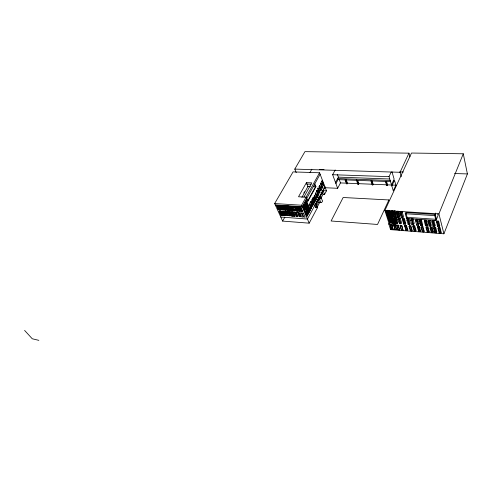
<?xml version="1.0" encoding="UTF-8"?>
<svg xmlns="http://www.w3.org/2000/svg" width="492" height="492" viewBox="0 0 492 492"><rect width="100%" height="100%" fill="white"/><g stroke="black" fill="none" stroke-linecap="round" stroke-linejoin="round"><path stroke-width="0.74" d="M388.821 224.081L390.599 229.635L443.919 233.798L467.4 173.922L463.279 153.781L411.497 153.037L384.885 210.502L389.227 224.112L388.821 224.081L389.762 222.003M440.771 233.208L441.158 232.236L440.014 227.741L438.409 227.624L438.021 228.595L439.171 233.085L440.771 233.208L439.627 228.712L440.014 227.741M439.171 233.085L439.559 232.113L438.409 227.624M436.361 232.845L436.822 231.701L435.654 227.218L434.061 227.101L433.6 228.245L434.774 232.722L436.361 232.845L435.192 228.368L435.654 227.218M439.301 226.88L439.768 225.711L438.606 221.142L436.994 221.031L436.521 222.2L437.696 226.763L439.301 226.88L438.138 222.31L438.606 221.142M434.774 232.722L435.236 231.578L434.061 227.101M437.696 226.763L438.163 225.594L436.994 221.031M434.614 226.517L435.131 225.25L433.944 220.693L432.345 220.582L431.822 221.855L433.022 226.4L434.614 226.517L433.427 221.966L433.944 220.693M432.831 232.673L433.255 231.627L432.068 227.163L430.488 227.046L430.063 228.085L431.256 232.55L432.831 232.673L431.644 228.202L432.068 227.163M433.022 226.4L433.538 225.133L432.345 220.582M405.955 213.227L407.167 217.366L436.49 219.327L435.223 214.395L405.752 212.532L405.23 213.719L406.656 218.546L435.998 220.539L438.101 215.361L437.745 213.946M431.256 232.55L431.681 231.504L430.488 227.046M443.919 233.798L438.913 213.879L463.279 153.781M430.715 226.197L431.17 225.084L429.965 220.539L428.372 220.428L427.911 221.548L429.129 226.08L430.715 226.197L429.51 221.658L429.965 220.539M428.803 232.279L429.165 231.388L427.96 226.929L426.392 226.812L426.023 227.704L427.234 232.156L428.803 232.279L427.597 227.821L427.96 226.929M429.129 226.08L429.584 224.967L428.55 221.08M427.234 232.156L427.597 231.265L426.564 227.452M435.998 220.539L434.731 215.607L435.764 213.067M427.099 225.92L427.548 224.826L426.324 220.293L424.744 220.188L424.288 221.283L425.518 225.81L427.099 225.92L425.869 221.394L426.324 220.293M425.518 225.81L425.974 224.715L424.744 220.188M423.815 231.861L424.141 231.08L422.911 226.64L421.355 226.523L421.029 227.304L422.265 231.738L423.815 231.861L422.585 227.421L422.911 226.64M422.265 231.738L422.585 230.957L421.558 227.261M422.161 225.674L422.64 224.524L421.392 220.01L419.824 219.899L419.338 221.049L420.592 225.557L422.161 225.674L420.906 221.16L421.392 220.01M420.205 231.658L420.555 230.828L419.313 226.4L417.757 226.283L417.407 227.113L418.661 231.541L420.205 231.658L418.963 227.23L419.313 226.4M420.592 225.557L421.078 224.407L419.824 219.899M418.661 231.541L419.012 230.705L417.757 226.283M415.654 231.117L416.011 230.281L414.744 225.865L413.2 225.748L412.843 226.584L414.123 231L415.654 231.117L414.387 226.701L414.744 225.865M418.341 225.391L419.043 223.725L417.782 219.223L417.068 220.89L418.341 225.391L416.786 225.275L415.506 220.779L416.22 219.112L417.487 223.614L416.786 225.275M414.123 231L414.473 230.164L413.2 225.748M411.853 230.908L412.136 230.244L410.851 225.84L409.319 225.73L409.036 226.394L410.328 230.791L411.853 230.908L410.568 226.505L410.851 225.84M410.328 230.791L410.611 230.127L409.319 225.73M413.508 224.905L414.202 223.276L412.917 218.792L411.367 218.682L410.666 220.311L411.964 224.789L413.508 224.905L412.216 220.416L412.917 218.792M411.964 224.789L412.665 223.165L411.367 218.682M405.943 230.416L406.263 229.678L404.953 225.293L406.472 225.404L407.776 229.795L407.456 230.533L405.943 230.416L404.627 226.031L404.953 225.293M409.695 224.586L410.236 223.331L408.932 218.854L407.388 218.749L406.841 220.004L408.157 224.475L409.695 224.586L408.385 220.115L408.932 218.854M407.456 230.533L406.152 226.142L406.472 225.404M408.157 224.475L408.704 223.22L407.388 218.749M405.285 224.297L405.746 223.239L404.418 218.78L402.893 218.676L402.425 219.733L403.766 224.186L405.285 224.297L403.957 219.838L404.418 218.78M402.923 230.25L401.767 225.484L400.26 225.373L400.088 225.767L401.423 230.133L402.923 230.25L401.767 225.484M403.766 224.186L404.227 223.134L402.893 218.676M401.423 230.133L400.26 225.373M406.656 218.546L407.167 217.366M399.479 229.887L398.311 225.133L396.81 225.022L396.632 225.416L397.985 229.77L399.479 229.887L398.311 225.133M399.436 223.675L400.008 222.378L398.655 217.938L400.174 218.036L401.521 222.489L400.949 223.786L399.436 223.675L398.077 219.235L400.322 214.235L399.449 211.339M402.893 217.962L403.52 216.542L402.167 212.009L400.636 211.911L400.002 213.331L401.361 217.858L402.893 217.962L401.54 213.43L402.167 212.009M397.985 229.77L396.81 225.022M395.906 223.294L396.515 221.929L395.144 217.495L394.529 218.86L395.906 223.294L397.407 223.399L398.016 222.04L396.65 217.599L393.852 217.372L392.456 212.87L392.813 212.095L394.332 212.193L395.716 216.695L395.365 217.476L393.975 212.968L394.332 212.193M394.861 229.475L393.668 224.733L395.162 224.844L396.515 229.198L396.343 229.592L394.861 229.475L393.668 224.733M400.949 223.786L399.596 219.34L400.174 218.036M401.361 217.858L401.989 216.443L400.636 211.911M393.003 229.42L391.804 224.684L390.322 224.573L390.15 224.967L391.527 229.303L393.003 229.42L391.804 224.684M396.343 229.592L395.162 224.844M391.491 219.051L393.077 224.1L395.839 224.303L396.429 222.987M390.599 229.635L393.077 224.1M399.166 211.431L397.979 214.082L397.315 211.911M397.407 223.399L396.042 218.965L396.65 217.599M391.527 229.303L390.322 224.573M394.233 223.399L394.602 222.562L393.225 218.134L391.724 218.036L391.349 218.866L392.739 223.288L394.233 223.399L392.85 218.971L393.225 218.134M397.899 212.07L397.401 213.171L398.778 217.692L397.253 217.587L397.751 216.486L396.374 211.972L397.899 212.07L399.27 216.585L397.751 216.486M395.752 215.939L394.27 219.241L395.839 224.303M397.438 212.187L397.979 210.976M392.739 223.288L393.108 222.458L391.724 218.036M389.227 224.112L389.855 222.728M390.796 220.65L393.305 215.102M394.246 213.018L395.217 210.804M392.296 217.372L392.954 215.914L391.552 211.419L390.045 211.32L389.381 212.778L390.789 217.267L392.296 217.372L390.894 212.876L391.552 211.419M389.91 223.054L390.316 222.144L388.92 217.735L390.414 217.839L390.002 218.743L391.398 223.159L389.91 223.054L388.508 218.645L388.92 217.735M394.233 213.897L394.799 212.642L394.338 212.759M393.852 217.372L394.203 216.597L393.01 212.735M397.253 217.587L395.876 213.079L396.374 211.972M391.398 223.159L391.804 222.255L389.393 214.666L389.898 213.553L389.166 213.503M390.789 217.267L391.447 215.816L390.045 211.32M390.094 214.186L391.288 217.974L390.783 219.088L390.051 219.038M390.999 210.791L392.179 214.58L392.837 214.623L393.336 213.522M390.703 219.924L393.213 214.383M394.154 212.298L394.781 210.914M389.898 216.105L389.424 217.15L387.924 217.046L386.503 212.569L386.983 211.523L388.483 211.615L389.898 216.105L388.403 216L387.186 212.163M388.772 210.428L389.375 212.353L388.864 213.467L387.856 210.262M389.682 212.482L390.193 211.375L391.195 211.437M387.924 217.046L388.403 216M389.855 218.405L388.003 212.661L388.483 211.615M391.823 185.958L394.473 180.293L395.919 185.195L393.299 190.853L389.024 176.646L391.122 172.237M401.312 176.708L400.051 172.292L408.969 153.16L304.935 151.647L294.782 169.1L296.227 172.612M391.478 184.82L394.135 179.156L391.921 171.659M386.515 181.376L387.579 184.857L387.272 185.496L386.651 185.472L386.952 184.832L385.888 181.351M370.925 180.748L372.259 184.875L372.856 184.9L373.17 184.26L372.057 180.822M372.259 184.875L372.573 184.242L371.46 180.798M357.672 180.275L358.828 183.676L358.514 184.303L357.856 184.272L358.176 183.645L357.014 180.244M346.276 179.838L347.469 183.208L347.149 183.83L346.497 183.799L346.817 183.178L345.624 179.814M324 187.68L337.647 188.301L340.47 182.919L339.259 179.568M335.519 182.526L338.373 177.138L337.346 174.297M335.919 183.614L338.035 179.623L337.635 178.535L390.39 180.509M320.981 198.19L323.066 194.303L324.572 194.383L326.479 190.81L319.56 172.772L293.066 171.899L274.647 203.553L282.623 221.093L309.179 223.165L317.506 207.587L316.128 204.162L323.238 190.945L321.725 190.871M317.506 207.587L315.723 207.47L318.386 202.507L317.568 200.447M324.886 186.653L307.438 219.032L280.784 217.052M318.25 199.149L319.615 202.575L316.953 207.55L315.569 204.125L318.25 199.149L319.536 199.223A1.986 1.242 -21.9 0 0 321.085 198.073A1.986 1.242 -21.9 0 0 320.821 196.831L320.095 196.794M325.058 187.101L315.864 204.174L317.352 207.87M337.647 188.301L332.641 174.715L335.181 169.998M319.536 199.223L320.821 196.831M311.614 206.523L312.162 205.508L310.753 202.058M317.611 195.619L318.146 194.629L316.504 190.478L317.156 190.509L318.791 194.666L318.256 195.65L316.614 191.499L317.156 190.509M319.044 193.098L319.579 192.114L317.949 187.962M322.211 187.188L321.682 188.165L322.131 188.184L322.66 187.212L321.048 183.049L320.599 183.03L322.211 187.188L322.66 187.212M308.349 212.938L308.902 211.911L307.18 207.778L307.758 207.815L309.474 211.954L308.921 212.975L307.199 208.842L307.758 207.815M309.923 210.09L309.37 211.111L309.812 211.136L310.366 210.115L308.656 205.976L308.207 205.945L309.923 210.09L310.366 210.115M314.093 202.458L314.634 201.456L312.961 197.31M319.419 185.478L321.042 189.635L320.513 190.613L321.393 189.648L319.775 185.49L319.24 186.468L320.864 190.625M310.655 208.879L311.208 207.864L309.505 203.725M313.047 204.5L313.588 203.491L311.91 199.346M315.415 200.373L315.956 199.377L314.29 195.232L314.652 195.25L316.313 199.395L315.772 200.398L315.415 200.373L314.025 196.917M323.828 185.066L323.305 186.031L321.7 181.874L322.229 180.902L321.737 180.884L323.336 185.041L323.828 185.066L322.229 180.902M320.04 192.138L319.505 193.122L317.875 188.965L318.41 187.981L320.04 192.138L319.579 192.114M307.506 215.57L306.947 216.603L305.206 212.47L305.766 211.437L305.298 211.406L307.039 215.539L307.506 215.57L305.766 211.437M308.552 213.725L307.998 214.758L306.264 210.619L306.823 209.592L306.319 209.555L308.047 213.694L308.552 213.725L306.823 209.592M311.633 207.895L311.085 208.909L309.382 204.77L309.935 203.75L311.633 207.895L311.208 207.864M311.208 201.412L312.9 205.558L312.352 206.566L310.655 202.421L311.208 201.412L310.47 201.369M314.037 203.516L313.49 204.524L311.805 200.379L312.352 199.371L314.037 203.516L313.588 203.491M315.157 201.486L314.616 202.489L312.937 198.344L313.484 197.341L315.157 201.486L314.634 201.456M316.959 198.042L317.494 197.046L315.846 192.895L315.304 193.891L316.959 198.042L316.467 198.012M321.048 183.049L320.52 184.026L322.131 188.184M309.812 211.136L308.097 206.997L308.656 205.976M314.652 195.25L314.105 196.246L315.772 200.398M297.715 212.359L299.333 216.751L300.76 216.56L299.487 216.468L297.715 212.359L298.995 212.446L300.464 215.877M303.041 205.871L304.8 210.059L304.234 211.099L304.659 211.123L305.224 210.09L303.459 205.896L302.894 206.935L304.659 211.123M306.805 206.751L306.245 207.778L307.174 206.775L305.434 202.581L305.058 202.556L306.805 206.751L307.174 206.775M307.217 205.957L307.777 204.936L306.042 200.742M306.202 208.43L305.637 209.457L303.884 205.269L304.45 204.235L306.202 208.43L305.618 208.393L303.859 204.198M308.14 204.955L307.58 205.982L305.839 201.782L306.405 200.761L308.14 204.955L307.777 204.936M305.434 202.581L304.868 203.608L306.614 207.802M297.765 216.683L296.178 212.237L297.765 216.683L296.504 216.591L294.911 212.15L296.504 216.591M301.196 211.326L299.542 206.917L300.833 207.003L302.482 211.419L301.196 211.326L299.542 206.917M314.812 183.823L315.932 186.659L307.715 201.64L306.553 198.817M302.482 211.419L301.129 207.698M298.81 211.173L297.15 206.775L298.81 211.173L300.095 211.259L298.435 206.855L300.095 211.259M320.114 174.211L302.223 206.671L275.286 204.955M293.767 216.172L292.1 211.855L293.361 211.941L295.022 216.265L293.767 216.172L292.1 211.855M295.022 216.265L293.89 215.945M297.777 211.148L295.987 206.978L294.702 206.892L296.498 211.062L297.777 211.148L296.135 206.714M309.179 223.165L301.614 205.238L319.56 172.772M294.025 207.987L293.423 206.603L292.15 206.517L293.816 210.914L295.225 210.76L294.622 209.377M292.851 216.129L291.196 211.794L292.851 216.129L291.596 216.037L289.942 211.708L291.596 216.037M303.933 197.058L311.811 182.864L306.43 182.637L298.509 196.763L306.067 197.175L306.664 198.614M296.498 211.062L294.849 206.628M287.875 211.394L289.493 215.803L290.926 215.564L289.677 215.471L287.875 211.394L289.124 211.48L290.624 214.881M293.816 210.914L292.15 206.517M303.792 193.036L304.523 191.714M301.897 197.36L307.967 186.45L306.43 182.637M288.392 215.644L288.54 215.373L287.297 215.287L285.483 211.216L287.15 215.558L288.392 215.644L286.731 211.302L287.635 213.337M291.252 210.57L289.56 206.197L291.252 210.57L292.519 210.656L290.833 206.277L292.519 210.656M295.089 211L293.423 206.603M289.493 215.803L289.677 215.471M282.623 221.093L284.843 217.15M309.935 172.606L311.823 169.254M289.038 210.392L287.334 206.025L288.601 206.105L290.421 210.256L289.038 210.392L287.334 206.025M290.741 215.896L289.124 211.48M283.964 215.435L282.267 211.154L283.964 215.435L282.728 215.348L281.024 211.068L282.728 215.348M286.897 210.189L285.2 205.816L286.897 210.189L288.287 210.035L287.033 209.949M284.899 215.379L283.072 211.314L284.315 211.4L286.135 215.471L284.899 215.379L283.238 211.025M284.622 210.041L282.9 205.711L284.622 210.041C289.327 211.775 279.807 199.469 285.877 210.127M282.137 215.225L280.452 210.914L279.069 211.086L280.907 215.139L282.137 215.225L280.452 210.914M290.292 210.478L288.601 206.105M283.577 209.912L281.873 205.545L280.483 205.705L282.334 209.826L283.577 209.912L281.873 205.545M280.907 215.139L279.216 210.828M288.152 210.275L286.461 205.896M281.492 209.776L279.763 205.435L281.492 209.776L280.249 209.69L278.521 205.355L280.249 209.69M282.334 209.826L280.618 205.465M279.561 209.629L277.845 205.275L279.561 209.629L278.324 209.549L276.602 205.195L278.324 209.549M315.932 186.659L313.263 186.689M319.456 169.482L324.037 169.623M399.615 171.892L403.434 172.003M454.522 173.535L467.4 173.922M294.782 169.1L400.051 172.292M332.641 174.715L389.024 176.646M338.373 177.138L389.553 178.99M338.035 179.623L390.734 181.64M340.47 182.919L346.817 183.178M347.469 183.208L358.176 183.645M358.828 183.676L372.573 184.242M373.17 184.26L386.952 184.832M387.579 184.857L395.919 185.195M306.528 184.051L311.036 184.248M318.884 186.456L319.24 186.468M307.475 186.425L310.366 186.56M317.408 188.946L317.875 188.965M321.042 189.635L321.393 189.648M322.641 190.625L326.479 190.81M318.146 194.629L318.791 194.666M317.494 197.046L317.002 197.021L315.354 192.87M312.414 198.319L312.937 198.344M315.956 199.377L316.313 199.395M318.386 202.507L320.901 202.655A1.974 1.242 -21.9 0 0 322.432 201.492A1.974 1.242 -21.9 0 0 322.168 200.25L321.091 197.513M309.917 202.378L310.655 202.421M315.569 204.125L316.128 204.162M312.162 205.508L312.9 205.558M274.647 203.553L301.614 205.238M393.858 210.927L394.547 210.97M384.885 210.502L438.913 213.879M389.233 211.093L389.99 211.142M308.097 206.997L307.648 206.972L308.509 209.038M388.717 212.31L389.375 212.353M394.399 212.618L396.57 212.759M276.461 205.441L277.703 205.521M278.392 205.576L279.634 205.656M280.483 205.705L281.731 205.785M392.456 212.87L393.975 212.968M395.876 213.079L397.401 213.171M400.002 213.331L401.54 213.43M405.23 213.719L434.731 215.607M282.783 205.914L284.038 205.994M285.065 206.05L286.326 206.136M287.211 206.253L288.472 206.333M386.503 212.569L388.003 212.661M389.381 212.778L390.894 212.876M289.431 206.419L290.704 206.505M297.02 207.003L298.312 207.083M299.413 207.144L300.704 207.23M292.014 206.757L293.287 206.843M398.563 214.125L400.322 214.235M306.621 208.799L307.199 208.842M388.655 214.617L389.393 214.666M392.979 215.754L393.385 215.785M304.8 210.059L305.224 210.09M391.447 215.816L392.954 215.914M394.203 216.597L395.716 216.695M278.466 209.303L279.702 209.383M280.378 209.469L281.615 209.555M282.469 209.586L283.712 209.672M284.739 209.838L285.987 209.924M289.161 210.17L290.421 210.256M291.375 210.348L292.642 210.428M296.645 210.797L297.924 210.883M298.939 210.951L300.218 211.037M301.319 211.099L302.605 211.191M293.952 210.674L295.225 210.76M396.355 217.704L398.704 217.864M308.902 211.911L309.474 211.954M390.556 217.925L391.288 217.974M394.529 218.86L396.042 218.965M398.077 219.235L399.596 219.34M279.069 211.086L280.305 211.173M285.329 211.486L286.578 211.572M388.508 218.645L390.002 218.743M391.349 218.866L392.85 218.971M280.901 211.289L282.137 211.375M287.685 211.726L288.939 211.812M289.8 211.954L291.061 212.04M291.971 212.077L293.238 212.169M402.425 219.733L403.957 219.838M406.841 220.004L408.385 220.115M410.666 220.311L412.216 220.416M424.288 221.283L425.869 221.394M415.506 220.779L417.068 220.89M419.338 221.049L420.906 221.16M427.911 221.548L429.51 221.658M431.822 221.855L433.427 221.966M436.521 222.2L438.138 222.31M294.72 212.489L295.993 212.581M297.562 212.642L298.835 212.728L300.606 216.843M412.665 223.165L413.692 223.239M417.487 223.614L419.043 223.725M433.538 225.133L435.131 225.25M390.316 222.144L391.804 222.255M404.227 223.134L405.746 223.239M421.078 224.407L422.118 224.487M425.974 224.715L427.548 224.826M429.584 224.967L431.17 225.084M438.163 225.594L439.233 225.674M393.108 222.458L394.602 222.562M285.059 215.09L286.301 215.176M281.055 214.881L282.285 214.967M282.857 215.127L284.087 215.213M291.738 215.791L292.992 215.877M296.688 216.246L297.955 216.339M390.15 224.967L391.632 225.078M393.495 225.127L394.984 225.238M396.632 225.416L398.133 225.527M404.627 226.031L406.152 226.142M412.843 226.584L414.387 226.701M400.088 225.767L401.595 225.877M409.036 226.394L410.568 226.505M417.407 227.113L418.963 227.23M421.029 227.304L422.585 227.421M426.023 227.704L427.597 227.821M433.6 228.245L435.192 228.368M438.021 228.595L439.627 228.712M430.063 228.085L431.644 228.202M435.236 231.578L436.293 231.658M414.473 230.164L416.011 230.281M431.681 231.504L433.255 231.627M439.559 232.113L441.158 232.236M406.263 229.678L407.776 229.795M422.585 230.957L424.141 231.08M427.597 231.265L429.165 231.388M410.611 230.127L412.136 230.244M419.012 230.705L420.555 230.828M395.033 229.088L396.515 229.198M398.157 229.383L399.652 229.493M391.7 228.915L393.176 229.032M401.595 229.739L403.096 229.856M38.862 340.353L32.251 338.767L24.6 330.415M284.788 211.788L285.692 213.823M286.762 206.585L287.986 209.346M293.663 212.624L294.849 215.355M305.766 202.464L306.928 205.256M311.639 201.043L312.481 203.116M314.616 204.733L315.723 207.47M306.787 198.387L307.752 200.773L315.427 186.788L314.499 184.395M318.576 196.708L320.901 202.655M317.955 190.33L318.773 192.409M319.154 187.144L320.243 189.918M322.26 192.243L323.066 194.303M323.238 190.945L324.572 194.383M345.716 179.783L347.149 183.83M345.058 179.758L346.497 183.799M357.118 180.22L358.514 184.303M356.233 179.512L357.856 184.272M371.522 180.767L372.856 184.9M387.622 216.671L389.031 221.093L389.904 221.154L388.508 216.732M389.412 216.88L389.812 218.141M387.198 210.219L387.604 211.498M387.302 210.625L387.708 211.911M394.276 218.676L394.953 220.84A2.398 1.587 -16.6 0 1 394.356 218.829M391.663 210.828L392.837 214.623M392.96 210.779L393.348 212.046M392.554 210.994L392.948 212.261M392.444 210.748L392.837 212.015M385.992 181.32L387.272 185.496M385.371 181.296L386.651 185.472M394.799 212.642L396.417 218.11M393.446 180.619L393.784 181.757M408.969 153.16L409.959 156.843M397.259 212.316A2.669 1.74 -16.4 0 1 398.102 211.351M392.751 215.379A2.417 1.581 -16.8 0 1 392.591 214.112M388.901 199.955L377.53 224.457L331.098 220.994L343.158 197.501L388.901 199.955M386.589 211.105L385.765 211.05L387.192 215.533L388.01 215.588L386.589 211.105M301.332 212.95L300.046 212.864L301.811 216.978L303.084 217.07L301.332 212.95M303.435 213.061L302.149 212.968L303.902 217.095L305.188 217.187L303.435 213.061"/></g></svg>
